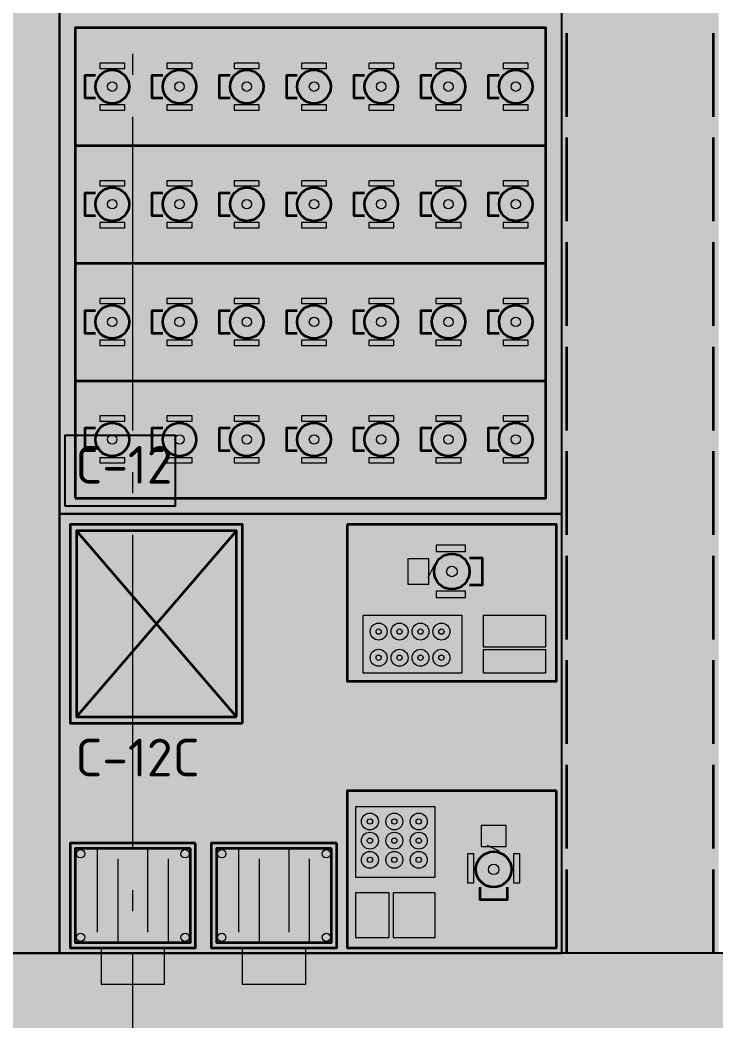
# Model space of a CAD drawing. Header units: millimetres. Extents: x 0 to 1189, y 0 to 841.
# Drawn here: x 432.61 to 465.88, y 481.25 to 529.12 of the extents above; entities that cross this region are included whole.
import ezdxf
from ezdxf.enums import TextEntityAlignment as Align

# ---------------------------------------------------------------- set-up
doc = ezdxf.new("R2010")
doc.units = ezdxf.units.MM
doc.linetypes.add('IRAM-E-TRAZOS', pattern=[5, 4, -1])
doc.linetypes.add('IRAM-F-TRAZO-PUNTO', pattern=[20, 15, -2, 1, -2])
for name, color, linetype, lineweight, true_color in [('A-DEM-AM', 2, 'CONTINUOUS', 35, 0xd7a500), ('A-DEM-RO', 1, 'CONTINUOUS', 35, 0xd21e1e), ('A-EQUIPO', 30, 'CONTINUOUS', 35, 0xe67800), ('A-PASILLO', 2, 'IRAM-E-TRAZOS', 35, 0xd7a500), ('A-SENDA', 2, 'CONTINUOUS', 25, 0xd7a500)]:
    doc.layers.add(name, color=color, linetype=linetype, lineweight=lineweight, true_color=true_color)
for name, color, linetype, lineweight in [('A-EJE', 1, 'IRAM-F-TRAZO-PUNTO', 18), ('A-EQUIPO-FINO', 8, 'CONTINUOUS', 13), ('A-EQUIPO-OCULTO', 8, 'IRAM-E-TRAZOS', 13), ('A-EQUIPO-RELLENO', 9, 'CONTINUOUS', 13), ('A-RELLENO', 9, 'CONTINUOUS', 13), ('A-SECTOR', 1, 'CONTINUOUS', 25), ('A-SECTOR-TXT', 1, 'CONTINUOUS', 25)]:
    doc.layers.add(name, color=color, linetype=linetype, lineweight=lineweight)
doc.styles.add('ISO3098', font='isocpeur.ttf')

msp = doc.modelspace()

# ---------------------------------------------------------------- hatches: boundary and pattern name
at = {"layer": 'A-EQUIPO-RELLENO', "true_color": 0xf0786e}
h = msp.add_hatch(color=7, dxfattribs=at)
h.dxf.hatch_style = 1
h.paths.add_polyline_path([(437.818, 525.938), (437.791, 526.145), (437.711, 526.337), (437.584, 526.503), (437.418, 526.63), (437.225, 526.71), (437.018, 526.737), (436.811, 526.71), (436.618, 526.63), (436.452, 526.503), (436.325, 526.337), (436.245, 526.145), (436.218, 525.938), (436.245, 525.73), (436.325, 525.538), (436.452, 525.372), (436.618, 525.245), (436.811, 525.165), (437.018, 525.138), (437.225, 525.165), (437.418, 525.245), (437.584, 525.372), (437.711, 525.538), (437.791, 525.73)])
at = {"layer": 'A-EQUIPO-RELLENO', "true_color": 0x969ba0}
h = msp.add_hatch(color=7, dxfattribs=at)
h.dxf.hatch_style = 1
h.paths.add_polyline_path([(436.418, 526.812), (437.618, 526.812), (437.618, 527.062), (436.418, 527.062)])
at = {"layer": 'A-EQUIPO-RELLENO', "true_color": 0xf0786e}
h = msp.add_hatch(color=7, dxfattribs=at)
h.dxf.hatch_style = 1
h.paths.add_polyline_path([(441.032, 525.938), (441.005, 526.145), (440.925, 526.337), (440.798, 526.503), (440.632, 526.63), (440.439, 526.71), (440.232, 526.737), (440.025, 526.71), (439.832, 526.63), (439.666, 526.503), (439.539, 526.337), (439.459, 526.145), (439.432, 525.938), (439.459, 525.73), (439.539, 525.538), (439.666, 525.372), (439.832, 525.245), (440.025, 525.165), (440.232, 525.138), (440.439, 525.165), (440.632, 525.245), (440.798, 525.372), (440.925, 525.538), (441.005, 525.73)])
at = {"layer": 'A-EQUIPO-RELLENO', "true_color": 0x969ba0}
h = msp.add_hatch(color=7, dxfattribs=at)
h.dxf.hatch_style = 1
h.paths.add_polyline_path([(439.632, 526.812), (440.832, 526.812), (440.832, 527.062), (439.632, 527.062)])
at = {"layer": 'A-EQUIPO-RELLENO', "true_color": 0xf0786e}
h = msp.add_hatch(color=7, dxfattribs=at)
h.dxf.hatch_style = 1
h.paths.add_polyline_path([(444.246, 525.938), (444.219, 526.145), (444.139, 526.337), (444.012, 526.503), (443.846, 526.63), (443.653, 526.71), (443.446, 526.737), (443.239, 526.71), (443.046, 526.63), (442.881, 526.503), (442.754, 526.337), (442.674, 526.145), (442.646, 525.938), (442.674, 525.73), (442.754, 525.538), (442.881, 525.372), (443.046, 525.245), (443.239, 525.165), (443.446, 525.138), (443.653, 525.165), (443.846, 525.245), (444.012, 525.372), (444.139, 525.538), (444.219, 525.73)])
at = {"layer": 'A-EQUIPO-RELLENO', "true_color": 0x969ba0}
h = msp.add_hatch(color=7, dxfattribs=at)
h.dxf.hatch_style = 1
h.paths.add_polyline_path([(442.846, 526.812), (444.046, 526.812), (444.046, 527.062), (442.846, 527.062)])
at = {"layer": 'A-EQUIPO-RELLENO', "true_color": 0xf0786e}
h = msp.add_hatch(color=7, dxfattribs=at)
h.dxf.hatch_style = 1
h.paths.add_polyline_path([(447.461, 525.938), (447.433, 526.145), (447.354, 526.337), (447.226, 526.503), (447.061, 526.63), (446.868, 526.71), (446.661, 526.737), (446.454, 526.71), (446.261, 526.63), (446.095, 526.503), (445.968, 526.337), (445.888, 526.145), (445.861, 525.938), (445.888, 525.73), (445.968, 525.538), (446.095, 525.372), (446.261, 525.245), (446.454, 525.165), (446.661, 525.138), (446.868, 525.165), (447.061, 525.245), (447.226, 525.372), (447.354, 525.538), (447.433, 525.73)])
at = {"layer": 'A-EQUIPO-RELLENO', "true_color": 0x969ba0}
h = msp.add_hatch(color=7, dxfattribs=at)
h.dxf.hatch_style = 1
h.paths.add_polyline_path([(446.061, 526.812), (447.261, 526.812), (447.261, 527.062), (446.061, 527.062)])
at = {"layer": 'A-EQUIPO-RELLENO', "true_color": 0xf0786e}
h = msp.add_hatch(color=7, dxfattribs=at)
h.dxf.hatch_style = 1
h.paths.add_polyline_path([(450.675, 525.938), (450.648, 526.145), (450.568, 526.337), (450.441, 526.503), (450.275, 526.63), (450.082, 526.71), (449.875, 526.737), (449.668, 526.71), (449.475, 526.63), (449.309, 526.503), (449.182, 526.337), (449.102, 526.145), (449.075, 525.938), (449.102, 525.73), (449.182, 525.538), (449.309, 525.372), (449.475, 525.245), (449.668, 525.165), (449.875, 525.138), (450.082, 525.165), (450.275, 525.245), (450.441, 525.372), (450.568, 525.538), (450.648, 525.73)])
at = {"layer": 'A-EQUIPO-RELLENO', "true_color": 0x969ba0}
h = msp.add_hatch(color=7, dxfattribs=at)
h.dxf.hatch_style = 1
h.paths.add_polyline_path([(449.275, 526.812), (450.475, 526.812), (450.475, 527.062), (449.275, 527.062)])
at = {"layer": 'A-EQUIPO-RELLENO', "true_color": 0xf0786e}
h = msp.add_hatch(color=7, dxfattribs=at)
h.dxf.hatch_style = 1
h.paths.add_polyline_path([(453.889, 525.938), (453.862, 526.145), (453.782, 526.337), (453.655, 526.503), (453.489, 526.63), (453.296, 526.71), (453.089, 526.737), (452.882, 526.71), (452.689, 526.63), (452.524, 526.503), (452.396, 526.337), (452.317, 526.145), (452.289, 525.938), (452.317, 525.73), (452.396, 525.538), (452.524, 525.372), (452.689, 525.245), (452.882, 525.165), (453.089, 525.138), (453.296, 525.165), (453.489, 525.245), (453.655, 525.372), (453.782, 525.538), (453.862, 525.73)])
at = {"layer": 'A-EQUIPO-RELLENO', "true_color": 0x969ba0}
h = msp.add_hatch(color=7, dxfattribs=at)
h.dxf.hatch_style = 1
h.paths.add_polyline_path([(452.489, 526.812), (453.689, 526.812), (453.689, 527.062), (452.489, 527.062)])
at = {"layer": 'A-EQUIPO-RELLENO', "true_color": 0xf0786e}
h = msp.add_hatch(color=7, dxfattribs=at)
h.dxf.hatch_style = 1
h.paths.add_polyline_path([(457.104, 525.938), (457.076, 526.145), (456.996, 526.337), (456.869, 526.503), (456.704, 526.63), (456.511, 526.71), (456.304, 526.737), (456.097, 526.71), (455.904, 526.63), (455.738, 526.503), (455.611, 526.337), (455.531, 526.145), (455.504, 525.938), (455.531, 525.73), (455.611, 525.538), (455.738, 525.372), (455.904, 525.245), (456.097, 525.165), (456.304, 525.138), (456.511, 525.165), (456.704, 525.245), (456.869, 525.372), (456.996, 525.538), (457.076, 525.73)])
at = {"layer": 'A-EQUIPO-RELLENO', "true_color": 0x969ba0}
h = msp.add_hatch(color=7, dxfattribs=at)
h.dxf.hatch_style = 1
h.paths.add_polyline_path([(455.704, 526.812), (456.904, 526.812), (456.904, 527.062), (455.704, 527.062)])
h = msp.add_hatch(color=7, dxfattribs=at)
h.dxf.hatch_style = 1
h.paths.add_polyline_path([(436.418, 524.812), (437.618, 524.812), (437.618, 525.062), (436.418, 525.062)])
h = msp.add_hatch(color=7, dxfattribs=at)
h.dxf.hatch_style = 1
h.paths.add_polyline_path([(439.632, 524.812), (440.832, 524.812), (440.832, 525.062), (439.632, 525.062)])
h = msp.add_hatch(color=7, dxfattribs=at)
h.dxf.hatch_style = 1
h.paths.add_polyline_path([(442.846, 524.812), (444.046, 524.812), (444.046, 525.062), (442.846, 525.062)])
h = msp.add_hatch(color=7, dxfattribs=at)
h.dxf.hatch_style = 1
h.paths.add_polyline_path([(446.061, 524.812), (447.261, 524.812), (447.261, 525.062), (446.061, 525.062)])
h = msp.add_hatch(color=7, dxfattribs=at)
h.dxf.hatch_style = 1
h.paths.add_polyline_path([(449.275, 524.812), (450.475, 524.812), (450.475, 525.062), (449.275, 525.062)])
h = msp.add_hatch(color=7, dxfattribs=at)
h.dxf.hatch_style = 1
h.paths.add_polyline_path([(452.489, 524.812), (453.689, 524.812), (453.689, 525.062), (452.489, 525.062)])
h = msp.add_hatch(color=7, dxfattribs=at)
h.dxf.hatch_style = 1
h.paths.add_polyline_path([(455.704, 524.812), (456.904, 524.812), (456.904, 525.062), (455.704, 525.062)])
h = msp.add_hatch(color=7, dxfattribs=at)
h.dxf.hatch_style = 1
h.paths.add_polyline_path([(436.418, 521.188), (437.618, 521.188), (437.618, 521.438), (436.418, 521.438)])
h = msp.add_hatch(color=7, dxfattribs=at)
h.dxf.hatch_style = 1
h.paths.add_polyline_path([(439.632, 521.188), (440.832, 521.188), (440.832, 521.438), (439.632, 521.438)])
h = msp.add_hatch(color=7, dxfattribs=at)
h.dxf.hatch_style = 1
h.paths.add_polyline_path([(442.846, 521.188), (444.046, 521.188), (444.046, 521.438), (442.846, 521.438)])
h = msp.add_hatch(color=7, dxfattribs=at)
h.dxf.hatch_style = 1
h.paths.add_polyline_path([(446.061, 521.188), (447.261, 521.188), (447.261, 521.438), (446.061, 521.438)])
h = msp.add_hatch(color=7, dxfattribs=at)
h.dxf.hatch_style = 1
h.paths.add_polyline_path([(449.275, 521.188), (450.475, 521.188), (450.475, 521.438), (449.275, 521.438)])
h = msp.add_hatch(color=7, dxfattribs=at)
h.dxf.hatch_style = 1
h.paths.add_polyline_path([(452.489, 521.188), (453.689, 521.188), (453.689, 521.438), (452.489, 521.438)])
h = msp.add_hatch(color=7, dxfattribs=at)
h.dxf.hatch_style = 1
h.paths.add_polyline_path([(455.704, 521.188), (456.904, 521.188), (456.904, 521.438), (455.704, 521.438)])
at = {"layer": 'A-EQUIPO-RELLENO', "true_color": 0xf0786e}
h = msp.add_hatch(color=7, dxfattribs=at)
h.dxf.hatch_style = 1
h.paths.add_polyline_path([(437.818, 520.312), (437.791, 520.52), (437.711, 520.712), (437.584, 520.878), (437.418, 521.005), (437.225, 521.085), (437.018, 521.112), (436.811, 521.085), (436.618, 521.005), (436.452, 520.878), (436.325, 520.712), (436.245, 520.52), (436.218, 520.312), (436.245, 520.105), (436.325, 519.913), (436.452, 519.747), (436.618, 519.62), (436.811, 519.54), (437.018, 519.513), (437.225, 519.54), (437.418, 519.62), (437.584, 519.747), (437.711, 519.913), (437.791, 520.105)])
h = msp.add_hatch(color=7, dxfattribs=at)
h.dxf.hatch_style = 1
h.paths.add_polyline_path([(441.032, 520.312), (441.005, 520.52), (440.925, 520.712), (440.798, 520.878), (440.632, 521.005), (440.439, 521.085), (440.232, 521.112), (440.025, 521.085), (439.832, 521.005), (439.666, 520.878), (439.539, 520.712), (439.459, 520.52), (439.432, 520.312), (439.459, 520.105), (439.539, 519.913), (439.666, 519.747), (439.832, 519.62), (440.025, 519.54), (440.232, 519.513), (440.439, 519.54), (440.632, 519.62), (440.798, 519.747), (440.925, 519.913), (441.005, 520.105)])
h = msp.add_hatch(color=7, dxfattribs=at)
h.dxf.hatch_style = 1
h.paths.add_polyline_path([(444.246, 520.312), (444.219, 520.52), (444.139, 520.712), (444.012, 520.878), (443.846, 521.005), (443.653, 521.085), (443.446, 521.112), (443.239, 521.085), (443.046, 521.005), (442.881, 520.878), (442.754, 520.712), (442.674, 520.52), (442.646, 520.312), (442.674, 520.105), (442.754, 519.913), (442.881, 519.747), (443.046, 519.62), (443.239, 519.54), (443.446, 519.513), (443.653, 519.54), (443.846, 519.62), (444.012, 519.747), (444.139, 519.913), (444.219, 520.105)])
h = msp.add_hatch(color=7, dxfattribs=at)
h.dxf.hatch_style = 1
h.paths.add_polyline_path([(447.461, 520.312), (447.433, 520.52), (447.354, 520.712), (447.226, 520.878), (447.061, 521.005), (446.868, 521.085), (446.661, 521.112), (446.454, 521.085), (446.261, 521.005), (446.095, 520.878), (445.968, 520.712), (445.888, 520.52), (445.861, 520.312), (445.888, 520.105), (445.968, 519.913), (446.095, 519.747), (446.261, 519.62), (446.454, 519.54), (446.661, 519.513), (446.868, 519.54), (447.061, 519.62), (447.226, 519.747), (447.354, 519.913), (447.433, 520.105)])
h = msp.add_hatch(color=7, dxfattribs=at)
h.dxf.hatch_style = 1
h.paths.add_polyline_path([(450.675, 520.312), (450.648, 520.52), (450.568, 520.712), (450.441, 520.878), (450.275, 521.005), (450.082, 521.085), (449.875, 521.112), (449.668, 521.085), (449.475, 521.005), (449.309, 520.878), (449.182, 520.712), (449.102, 520.52), (449.075, 520.312), (449.102, 520.105), (449.182, 519.913), (449.309, 519.747), (449.475, 519.62), (449.668, 519.54), (449.875, 519.513), (450.082, 519.54), (450.275, 519.62), (450.441, 519.747), (450.568, 519.913), (450.648, 520.105)])
h = msp.add_hatch(color=7, dxfattribs=at)
h.dxf.hatch_style = 1
h.paths.add_polyline_path([(453.889, 520.312), (453.862, 520.52), (453.782, 520.712), (453.655, 520.878), (453.489, 521.005), (453.296, 521.085), (453.089, 521.112), (452.882, 521.085), (452.689, 521.005), (452.524, 520.878), (452.396, 520.712), (452.317, 520.52), (452.289, 520.312), (452.317, 520.105), (452.396, 519.913), (452.524, 519.747), (452.689, 519.62), (452.882, 519.54), (453.089, 519.513), (453.296, 519.54), (453.489, 519.62), (453.655, 519.747), (453.782, 519.913), (453.862, 520.105)])
h = msp.add_hatch(color=7, dxfattribs=at)
h.dxf.hatch_style = 1
h.paths.add_polyline_path([(457.104, 520.312), (457.076, 520.52), (456.996, 520.712), (456.869, 520.878), (456.704, 521.005), (456.511, 521.085), (456.304, 521.112), (456.097, 521.085), (455.904, 521.005), (455.738, 520.878), (455.611, 520.712), (455.531, 520.52), (455.504, 520.312), (455.531, 520.105), (455.611, 519.913), (455.738, 519.747), (455.904, 519.62), (456.097, 519.54), (456.304, 519.513), (456.511, 519.54), (456.704, 519.62), (456.869, 519.747), (456.996, 519.913), (457.076, 520.105)])
at = {"layer": 'A-EQUIPO-RELLENO', "true_color": 0x969ba0}
h = msp.add_hatch(color=7, dxfattribs=at)
h.dxf.hatch_style = 1
h.paths.add_polyline_path([(436.418, 519.188), (437.618, 519.188), (437.618, 519.438), (436.418, 519.438)])
h = msp.add_hatch(color=7, dxfattribs=at)
h.dxf.hatch_style = 1
h.paths.add_polyline_path([(439.632, 519.188), (440.832, 519.188), (440.832, 519.438), (439.632, 519.438)])
h = msp.add_hatch(color=7, dxfattribs=at)
h.dxf.hatch_style = 1
h.paths.add_polyline_path([(442.846, 519.188), (444.046, 519.188), (444.046, 519.438), (442.846, 519.438)])
h = msp.add_hatch(color=7, dxfattribs=at)
h.dxf.hatch_style = 1
h.paths.add_polyline_path([(446.061, 519.188), (447.261, 519.188), (447.261, 519.438), (446.061, 519.438)])
h = msp.add_hatch(color=7, dxfattribs=at)
h.dxf.hatch_style = 1
h.paths.add_polyline_path([(449.275, 519.188), (450.475, 519.188), (450.475, 519.438), (449.275, 519.438)])
h = msp.add_hatch(color=7, dxfattribs=at)
h.dxf.hatch_style = 1
h.paths.add_polyline_path([(452.489, 519.188), (453.689, 519.188), (453.689, 519.438), (452.489, 519.438)])
h = msp.add_hatch(color=7, dxfattribs=at)
h.dxf.hatch_style = 1
h.paths.add_polyline_path([(455.704, 519.188), (456.904, 519.188), (456.904, 519.438), (455.704, 519.438)])
h = msp.add_hatch(color=7, dxfattribs=at)
h.dxf.hatch_style = 1
h.paths.add_polyline_path([(436.418, 515.562), (437.618, 515.562), (437.618, 515.812), (436.418, 515.812)])
h = msp.add_hatch(color=7, dxfattribs=at)
h.dxf.hatch_style = 1
h.paths.add_polyline_path([(439.632, 515.562), (440.832, 515.562), (440.832, 515.812), (439.632, 515.812)])
h = msp.add_hatch(color=7, dxfattribs=at)
h.dxf.hatch_style = 1
h.paths.add_polyline_path([(442.846, 515.562), (444.046, 515.562), (444.046, 515.812), (442.846, 515.812)])
h = msp.add_hatch(color=7, dxfattribs=at)
h.dxf.hatch_style = 1
h.paths.add_polyline_path([(446.061, 515.562), (447.261, 515.562), (447.261, 515.812), (446.061, 515.812)])
h = msp.add_hatch(color=7, dxfattribs=at)
h.dxf.hatch_style = 1
h.paths.add_polyline_path([(449.275, 515.562), (450.475, 515.562), (450.475, 515.812), (449.275, 515.812)])
h = msp.add_hatch(color=7, dxfattribs=at)
h.dxf.hatch_style = 1
h.paths.add_polyline_path([(452.489, 515.562), (453.689, 515.562), (453.689, 515.812), (452.489, 515.812)])
h = msp.add_hatch(color=7, dxfattribs=at)
h.dxf.hatch_style = 1
h.paths.add_polyline_path([(455.704, 515.562), (456.904, 515.562), (456.904, 515.812), (455.704, 515.812)])
at = {"layer": 'A-EQUIPO-RELLENO', "true_color": 0xf0786e}
h = msp.add_hatch(color=7, dxfattribs=at)
h.dxf.hatch_style = 1
h.paths.add_polyline_path([(437.818, 514.688), (437.791, 514.895), (437.711, 515.087), (437.584, 515.253), (437.418, 515.38), (437.225, 515.46), (437.018, 515.487), (436.811, 515.46), (436.618, 515.38), (436.452, 515.253), (436.325, 515.087), (436.245, 514.895), (436.218, 514.688), (436.245, 514.48), (436.325, 514.288), (436.452, 514.122), (436.618, 513.995), (436.811, 513.915), (437.018, 513.888), (437.225, 513.915), (437.418, 513.995), (437.584, 514.122), (437.711, 514.288), (437.791, 514.48)])
h = msp.add_hatch(color=7, dxfattribs=at)
h.dxf.hatch_style = 1
h.paths.add_polyline_path([(441.032, 514.688), (441.005, 514.895), (440.925, 515.087), (440.798, 515.253), (440.632, 515.38), (440.439, 515.46), (440.232, 515.487), (440.025, 515.46), (439.832, 515.38), (439.666, 515.253), (439.539, 515.087), (439.459, 514.895), (439.432, 514.688), (439.459, 514.48), (439.539, 514.288), (439.666, 514.122), (439.832, 513.995), (440.025, 513.915), (440.232, 513.888), (440.439, 513.915), (440.632, 513.995), (440.798, 514.122), (440.925, 514.288), (441.005, 514.48)])
h = msp.add_hatch(color=7, dxfattribs=at)
h.dxf.hatch_style = 1
h.paths.add_polyline_path([(444.246, 514.688), (444.219, 514.895), (444.139, 515.087), (444.012, 515.253), (443.846, 515.38), (443.653, 515.46), (443.446, 515.487), (443.239, 515.46), (443.046, 515.38), (442.881, 515.253), (442.754, 515.087), (442.674, 514.895), (442.646, 514.688), (442.674, 514.48), (442.754, 514.288), (442.881, 514.122), (443.046, 513.995), (443.239, 513.915), (443.446, 513.888), (443.653, 513.915), (443.846, 513.995), (444.012, 514.122), (444.139, 514.288), (444.219, 514.48)])
h = msp.add_hatch(color=7, dxfattribs=at)
h.dxf.hatch_style = 1
h.paths.add_polyline_path([(447.461, 514.688), (447.433, 514.895), (447.354, 515.087), (447.226, 515.253), (447.061, 515.38), (446.868, 515.46), (446.661, 515.487), (446.454, 515.46), (446.261, 515.38), (446.095, 515.253), (445.968, 515.087), (445.888, 514.895), (445.861, 514.688), (445.888, 514.48), (445.968, 514.288), (446.095, 514.122), (446.261, 513.995), (446.454, 513.915), (446.661, 513.888), (446.868, 513.915), (447.061, 513.995), (447.226, 514.122), (447.354, 514.288), (447.433, 514.48)])
h = msp.add_hatch(color=7, dxfattribs=at)
h.dxf.hatch_style = 1
h.paths.add_polyline_path([(450.675, 514.688), (450.648, 514.895), (450.568, 515.087), (450.441, 515.253), (450.275, 515.38), (450.082, 515.46), (449.875, 515.487), (449.668, 515.46), (449.475, 515.38), (449.309, 515.253), (449.182, 515.087), (449.102, 514.895), (449.075, 514.688), (449.102, 514.48), (449.182, 514.288), (449.309, 514.122), (449.475, 513.995), (449.668, 513.915), (449.875, 513.888), (450.082, 513.915), (450.275, 513.995), (450.441, 514.122), (450.568, 514.288), (450.648, 514.48)])
h = msp.add_hatch(color=7, dxfattribs=at)
h.dxf.hatch_style = 1
h.paths.add_polyline_path([(453.889, 514.688), (453.862, 514.895), (453.782, 515.087), (453.655, 515.253), (453.489, 515.38), (453.296, 515.46), (453.089, 515.487), (452.882, 515.46), (452.689, 515.38), (452.524, 515.253), (452.396, 515.087), (452.317, 514.895), (452.289, 514.688), (452.317, 514.48), (452.396, 514.288), (452.524, 514.122), (452.689, 513.995), (452.882, 513.915), (453.089, 513.888), (453.296, 513.915), (453.489, 513.995), (453.655, 514.122), (453.782, 514.288), (453.862, 514.48)])
h = msp.add_hatch(color=7, dxfattribs=at)
h.dxf.hatch_style = 1
h.paths.add_polyline_path([(457.104, 514.688), (457.076, 514.895), (456.996, 515.087), (456.869, 515.253), (456.704, 515.38), (456.511, 515.46), (456.304, 515.487), (456.097, 515.46), (455.904, 515.38), (455.738, 515.253), (455.611, 515.087), (455.531, 514.895), (455.504, 514.688), (455.531, 514.48), (455.611, 514.288), (455.738, 514.122), (455.904, 513.995), (456.097, 513.915), (456.304, 513.888), (456.511, 513.915), (456.704, 513.995), (456.869, 514.122), (456.996, 514.288), (457.076, 514.48)])
at = {"layer": 'A-EQUIPO-RELLENO', "true_color": 0x969ba0}
h = msp.add_hatch(color=7, dxfattribs=at)
h.dxf.hatch_style = 1
h.paths.add_polyline_path([(436.418, 513.562), (437.618, 513.562), (437.618, 513.812), (436.418, 513.812)])
h = msp.add_hatch(color=7, dxfattribs=at)
h.dxf.hatch_style = 1
h.paths.add_polyline_path([(439.632, 513.562), (440.832, 513.562), (440.832, 513.812), (439.632, 513.812)])
h = msp.add_hatch(color=7, dxfattribs=at)
h.dxf.hatch_style = 1
h.paths.add_polyline_path([(442.846, 513.562), (444.046, 513.562), (444.046, 513.812), (442.846, 513.812)])
h = msp.add_hatch(color=7, dxfattribs=at)
h.dxf.hatch_style = 1
h.paths.add_polyline_path([(446.061, 513.562), (447.261, 513.562), (447.261, 513.812), (446.061, 513.812)])
h = msp.add_hatch(color=7, dxfattribs=at)
h.dxf.hatch_style = 1
h.paths.add_polyline_path([(449.275, 513.562), (450.475, 513.562), (450.475, 513.812), (449.275, 513.812)])
h = msp.add_hatch(color=7, dxfattribs=at)
h.dxf.hatch_style = 1
h.paths.add_polyline_path([(452.489, 513.562), (453.689, 513.562), (453.689, 513.812), (452.489, 513.812)])
h = msp.add_hatch(color=7, dxfattribs=at)
h.dxf.hatch_style = 1
h.paths.add_polyline_path([(455.704, 513.562), (456.904, 513.562), (456.904, 513.812), (455.704, 513.812)])
h = msp.add_hatch(color=7, dxfattribs=at)
h.dxf.hatch_style = 1
h.paths.add_polyline_path([(436.418, 509.938), (437.618, 509.938), (437.618, 510.188), (436.418, 510.188)])
h = msp.add_hatch(color=7, dxfattribs=at)
h.dxf.hatch_style = 1
h.paths.add_polyline_path([(439.632, 509.938), (440.832, 509.938), (440.832, 510.188), (439.632, 510.188)])
h = msp.add_hatch(color=7, dxfattribs=at)
h.dxf.hatch_style = 1
h.paths.add_polyline_path([(442.846, 509.938), (444.046, 509.938), (444.046, 510.188), (442.846, 510.188)])
h = msp.add_hatch(color=7, dxfattribs=at)
h.dxf.hatch_style = 1
h.paths.add_polyline_path([(446.061, 509.938), (447.261, 509.938), (447.261, 510.188), (446.061, 510.188)])
h = msp.add_hatch(color=7, dxfattribs=at)
h.dxf.hatch_style = 1
h.paths.add_polyline_path([(449.275, 509.938), (450.475, 509.938), (450.475, 510.188), (449.275, 510.188)])
h = msp.add_hatch(color=7, dxfattribs=at)
h.dxf.hatch_style = 1
h.paths.add_polyline_path([(452.489, 509.938), (453.689, 509.938), (453.689, 510.188), (452.489, 510.188)])
h = msp.add_hatch(color=7, dxfattribs=at)
h.dxf.hatch_style = 1
h.paths.add_polyline_path([(455.704, 509.938), (456.904, 509.938), (456.904, 510.188), (455.704, 510.188)])
at = {"layer": 'A-EQUIPO-RELLENO', "true_color": 0xf0786e}
h = msp.add_hatch(color=7, dxfattribs=at)
h.dxf.hatch_style = 1
h.paths.add_polyline_path([(437.818, 509.062), (437.791, 509.27), (437.711, 509.462), (437.584, 509.628), (437.418, 509.755), (437.225, 509.835), (437.018, 509.863), (436.811, 509.835), (436.618, 509.755), (436.452, 509.628), (436.325, 509.462), (436.245, 509.27), (436.218, 509.062), (436.245, 508.855), (436.325, 508.663), (436.452, 508.497), (436.618, 508.37), (436.811, 508.29), (437.018, 508.262), (437.225, 508.29), (437.418, 508.37), (437.584, 508.497), (437.711, 508.663), (437.791, 508.855)])
h = msp.add_hatch(color=7, dxfattribs=at)
h.dxf.hatch_style = 1
h.paths.add_polyline_path([(441.032, 509.062), (441.005, 509.27), (440.925, 509.462), (440.798, 509.628), (440.632, 509.755), (440.439, 509.835), (440.232, 509.863), (440.025, 509.835), (439.832, 509.755), (439.666, 509.628), (439.539, 509.462), (439.459, 509.27), (439.432, 509.062), (439.459, 508.855), (439.539, 508.663), (439.666, 508.497), (439.832, 508.37), (440.025, 508.29), (440.232, 508.262), (440.439, 508.29), (440.632, 508.37), (440.798, 508.497), (440.925, 508.663), (441.005, 508.855)])
h = msp.add_hatch(color=7, dxfattribs=at)
h.dxf.hatch_style = 1
h.paths.add_polyline_path([(444.246, 509.062), (444.219, 509.27), (444.139, 509.462), (444.012, 509.628), (443.846, 509.755), (443.653, 509.835), (443.446, 509.863), (443.239, 509.835), (443.046, 509.755), (442.881, 509.628), (442.754, 509.462), (442.674, 509.27), (442.646, 509.062), (442.674, 508.855), (442.754, 508.663), (442.881, 508.497), (443.046, 508.37), (443.239, 508.29), (443.446, 508.262), (443.653, 508.29), (443.846, 508.37), (444.012, 508.497), (444.139, 508.663), (444.219, 508.855)])
h = msp.add_hatch(color=7, dxfattribs=at)
h.dxf.hatch_style = 1
h.paths.add_polyline_path([(447.461, 509.062), (447.433, 509.27), (447.354, 509.462), (447.226, 509.628), (447.061, 509.755), (446.868, 509.835), (446.661, 509.863), (446.454, 509.835), (446.261, 509.755), (446.095, 509.628), (445.968, 509.462), (445.888, 509.27), (445.861, 509.062), (445.888, 508.855), (445.968, 508.663), (446.095, 508.497), (446.261, 508.37), (446.454, 508.29), (446.661, 508.262), (446.868, 508.29), (447.061, 508.37), (447.226, 508.497), (447.354, 508.663), (447.433, 508.855)])
h = msp.add_hatch(color=7, dxfattribs=at)
h.dxf.hatch_style = 1
h.paths.add_polyline_path([(450.675, 509.062), (450.648, 509.27), (450.568, 509.462), (450.441, 509.628), (450.275, 509.755), (450.082, 509.835), (449.875, 509.863), (449.668, 509.835), (449.475, 509.755), (449.309, 509.628), (449.182, 509.462), (449.102, 509.27), (449.075, 509.062), (449.102, 508.855), (449.182, 508.663), (449.309, 508.497), (449.475, 508.37), (449.668, 508.29), (449.875, 508.262), (450.082, 508.29), (450.275, 508.37), (450.441, 508.497), (450.568, 508.663), (450.648, 508.855)])
h = msp.add_hatch(color=7, dxfattribs=at)
h.dxf.hatch_style = 1
h.paths.add_polyline_path([(453.889, 509.062), (453.862, 509.27), (453.782, 509.462), (453.655, 509.628), (453.489, 509.755), (453.296, 509.835), (453.089, 509.863), (452.882, 509.835), (452.689, 509.755), (452.524, 509.628), (452.396, 509.462), (452.317, 509.27), (452.289, 509.062), (452.317, 508.855), (452.396, 508.663), (452.524, 508.497), (452.689, 508.37), (452.882, 508.29), (453.089, 508.262), (453.296, 508.29), (453.489, 508.37), (453.655, 508.497), (453.782, 508.663), (453.862, 508.855)])
h = msp.add_hatch(color=7, dxfattribs=at)
h.dxf.hatch_style = 1
h.paths.add_polyline_path([(457.104, 509.062), (457.076, 509.27), (456.996, 509.462), (456.869, 509.628), (456.704, 509.755), (456.511, 509.835), (456.304, 509.863), (456.097, 509.835), (455.904, 509.755), (455.738, 509.628), (455.611, 509.462), (455.531, 509.27), (455.504, 509.062), (455.531, 508.855), (455.611, 508.663), (455.738, 508.497), (455.904, 508.37), (456.097, 508.29), (456.304, 508.262), (456.511, 508.29), (456.704, 508.37), (456.869, 508.497), (456.996, 508.663), (457.076, 508.855)])
at = {"layer": 'A-EQUIPO-RELLENO', "true_color": 0x969ba0}
h = msp.add_hatch(color=7, dxfattribs=at)
h.dxf.hatch_style = 1
h.paths.add_polyline_path([(436.418, 507.938), (437.618, 507.938), (437.618, 508.188), (436.418, 508.188)])
h = msp.add_hatch(color=7, dxfattribs=at)
h.dxf.hatch_style = 1
h.paths.add_polyline_path([(439.632, 507.938), (440.832, 507.938), (440.832, 508.188), (439.632, 508.188)])
h = msp.add_hatch(color=7, dxfattribs=at)
h.dxf.hatch_style = 1
h.paths.add_polyline_path([(442.846, 507.938), (444.046, 507.938), (444.046, 508.188), (442.846, 508.188)])
h = msp.add_hatch(color=7, dxfattribs=at)
h.dxf.hatch_style = 1
h.paths.add_polyline_path([(446.061, 507.938), (447.261, 507.938), (447.261, 508.188), (446.061, 508.188)])
h = msp.add_hatch(color=7, dxfattribs=at)
h.dxf.hatch_style = 1
h.paths.add_polyline_path([(449.275, 507.938), (450.475, 507.938), (450.475, 508.188), (449.275, 508.188)])
h = msp.add_hatch(color=7, dxfattribs=at)
h.dxf.hatch_style = 1
h.paths.add_polyline_path([(452.489, 507.938), (453.689, 507.938), (453.689, 508.188), (452.489, 508.188)])
h = msp.add_hatch(color=7, dxfattribs=at)
h.dxf.hatch_style = 1
h.paths.add_polyline_path([(455.704, 507.938), (456.904, 507.938), (456.904, 508.188), (455.704, 508.188)])
h = msp.add_hatch(color=7, dxfattribs=at)
h.dxf.hatch_style = 1
h.paths.add_polyline_path([(452.5, 504), (452.5, 503.7), (453.9, 503.7), (453.9, 504)])
at = {"layer": 'A-EQUIPO-RELLENO', "true_color": 0xdc3c3c}
h = msp.add_hatch(color=7, dxfattribs=at)
h.dxf.hatch_style = 1
h.paths.add_polyline_path([(451.15, 503.35), (451.15, 502.15), (452.15, 502.15), (452.15, 503.35)])
at = {"layer": 'A-EQUIPO-RELLENO', "true_color": 0xf0786e}
h = msp.add_hatch(color=7, dxfattribs=at)
h.dxf.hatch_style = 1
h.paths.add_polyline_path([(453.25, 501.9), (453.47, 501.929), (453.675, 502.014), (453.851, 502.149), (453.986, 502.325), (454.071, 502.53), (454.1, 502.75), (454.071, 502.97), (453.986, 503.175), (453.851, 503.351), (453.675, 503.486), (453.47, 503.571), (453.25, 503.6), (453.03, 503.571), (452.825, 503.486), (452.649, 503.351), (452.514, 503.175), (452.429, 502.97), (452.4, 502.75), (452.429, 502.53), (452.514, 502.325), (452.649, 502.149), (452.825, 502.014), (453.03, 501.929)])
at = {"layer": 'A-EQUIPO-RELLENO', "true_color": 0x969ba0}
h = msp.add_hatch(color=7, dxfattribs=at)
h.dxf.hatch_style = 1
h.paths.add_polyline_path([(452.5, 501.8), (452.5, 501.5), (453.9, 501.5), (453.9, 501.8)])
at = {"layer": 'A-EQUIPO-RELLENO', "true_color": 0xeeeeee}
h = msp.add_hatch(color=7, dxfattribs=at)
h.dxf.hatch_style = 1
h.paths.add_polyline_path([(449, 500.65), (449, 497.9), (453.75, 497.9), (453.75, 500.65)])
at = {"layer": 'A-EQUIPO-RELLENO', "true_color": 0xfaecc8}
h = msp.add_hatch(color=7, dxfattribs=at)
h.dxf.hatch_style = 1
h.paths.add_polyline_path([(454.75, 500.65), (454.75, 499.15), (457.75, 499.15), (457.75, 500.65)])
h = msp.add_hatch(color=7, dxfattribs=at)
h.dxf.hatch_style = 1
h.paths.add_polyline_path([(454.75, 499), (454.75, 497.9), (457.75, 497.9), (457.75, 499)])
at = {"layer": 'A-EQUIPO-RELLENO', "true_color": 0xeeeeee}
h = msp.add_hatch(color=7, dxfattribs=at)
h.dxf.hatch_style = 1
h.paths.add_polyline_path([(452.45, 491.5), (448.65, 491.5), (448.65, 488.125), (452.45, 488.125)])
at = {"layer": 'A-EQUIPO-RELLENO', "true_color": 0xdc3c3c}
h = msp.add_hatch(color=7, dxfattribs=at)
h.dxf.hatch_style = 1
h.paths.add_polyline_path([(455.85, 490.6), (454.65, 490.6), (454.65, 489.6), (455.85, 489.6)])
at = {"layer": 'A-EQUIPO-RELLENO', "true_color": 0xeeeeee}
h = msp.add_hatch(color=7, dxfattribs=at)
h.dxf.hatch_style = 1
h.paths.add_polyline_path([(441, 489.75), (435, 489.75), (435, 484.75), (441, 484.75)])
h = msp.add_hatch(color=7, dxfattribs=at)
h.dxf.hatch_style = 1
h.paths.add_polyline_path([(447.75, 489.75), (441.75, 489.75), (441.75, 484.75), (447.75, 484.75)])
at = {"layer": 'A-EQUIPO-RELLENO', "true_color": 0xf0786e}
h = msp.add_hatch(color=7, dxfattribs=at)
h.dxf.hatch_style = 1
h.paths.add_polyline_path([(454.4, 488.5), (454.429, 488.28), (454.514, 488.075), (454.649, 487.899), (454.825, 487.764), (455.03, 487.679), (455.25, 487.65), (455.47, 487.679), (455.675, 487.764), (455.851, 487.899), (455.986, 488.075), (456.071, 488.28), (456.1, 488.5), (456.071, 488.72), (455.986, 488.925), (455.851, 489.101), (455.675, 489.236), (455.47, 489.321), (455.25, 489.35), (455.03, 489.321), (454.825, 489.236), (454.649, 489.101), (454.514, 488.925), (454.429, 488.72)])
at = {"layer": 'A-EQUIPO-RELLENO', "true_color": 0x969ba0}
h = msp.add_hatch(color=7, dxfattribs=at)
h.dxf.hatch_style = 1
h.paths.add_polyline_path([(454.3, 489.25), (454, 489.25), (454, 487.85), (454.3, 487.85)])
h = msp.add_hatch(color=7, dxfattribs=at)
h.dxf.hatch_style = 1
h.paths.add_polyline_path([(456.5, 489.25), (456.2, 489.25), (456.2, 487.85), (456.5, 487.85)])
at = {"layer": 'A-EQUIPO-RELLENO', "true_color": 0xfaecc8}
h = msp.add_hatch(color=7, dxfattribs=at)
h.dxf.hatch_style = 1
h.paths.add_polyline_path([(450.25, 487.375), (448.65, 487.375), (448.65, 485.25), (450.25, 485.25)])
h = msp.add_hatch(color=7, dxfattribs=at)
h.dxf.hatch_style = 1
h.paths.add_polyline_path([(452.45, 487.375), (450.45, 487.375), (450.45, 485.25), (452.45, 485.25)])
at = {"layer": 'A-RELLENO', "true_color": 0xf6f6f6}
h = msp.add_hatch(color=7, dxfattribs=at)
h.dxf.hatch_style = 1
h.paths.add_polyline_path([(458.5, 484.5), (466, 484.5), (466, 609.5), (458.5, 609.5)])
at = {"layer": 'A-RELLENO', "true_color": 0xf8d9c0}
h = msp.add_hatch(color=7, dxfattribs=at)
h.dxf.hatch_style = 1
h.paths.add_polyline_path([(428.5, 484.5), (434.5, 484.5), (434.5, 574.5), (428.5, 574.5)])
h = msp.add_hatch(color=7, dxfattribs=at)
h.dxf.hatch_style = 1
h.paths.add_polyline_path([(434.5, 505.5), (458.5, 505.5), (458.5, 529.5), (434.5, 529.5)])
h = msp.add_hatch(color=7, dxfattribs=at)
h.dxf.hatch_style = 1
h.paths.add_polyline_path([(434.5, 484.5), (458.5, 484.5), (458.5, 505.5), (434.5, 505.5)])
at = {"layer": 'A-RELLENO', "true_color": 0xfff4b4}
h = msp.add_hatch(color=7, dxfattribs=at)
h.dxf.hatch_style = 1
h.paths.add_polyline_path([(172, 477), (552, 477), (552, 484.5), (172, 484.5)])
at = {"layer": 'A-SECTOR-TXT', "true_color": 0xffffff}
h = msp.add_hatch(color=7, dxfattribs=at)
h.dxf.hatch_style = 1
h.paths.add_polyline_path([(434.75, 505.89), (440.036, 505.89), (440.036, 509.25), (434.75, 509.25)])

# ---------------------------------------------------------------- linework, layer by layer
at = {"layer": 'A-DEM-AM'}
for p, q in [((435.25, 523.125), (457.75, 523.125)), ((435.25, 517.5), (457.75, 517.5)), ((435.25, 511.875), (457.75, 511.875))]:
    msp.add_line(p, q, dxfattribs=at)
for points in [[(435.25, 506.25), (457.75, 506.25), (457.75, 528.75), (435.25, 528.75)], [(448.25, 505), (448.25, 497.5), (458.25, 497.5), (458.25, 505)], [(458.25, 492.25), (448.25, 492.25), (448.25, 484.75), (458.25, 484.75)]]:
    msp.add_lwpolyline(points, close=True, dxfattribs=at)
at = {"layer": 'A-DEM-RO'}
for p, q in [((442.95, 495.8), (435.3, 504.7)), ((435.3, 495.8), (442.95, 504.7))]:
    msp.add_line(p, q, dxfattribs=at)
for points in [[(443.25, 495.5), (443.25, 505), (435, 505), (435, 495.5)], [(442.95, 495.8), (442.95, 504.7), (435.3, 504.7), (435.3, 495.8)]]:
    msp.add_lwpolyline(points, close=True, dxfattribs=at)
at = {"layer": 'A-EJE'}
msp.add_line((438, 369.5), (438, 622.5), dxfattribs=at)
at = {"layer": 'A-EQUIPO'}
for points in [[(436.218, 525.388), (435.718, 525.388), (435.718, 526.487), (436.218, 526.487)], [(439.432, 525.388), (438.932, 525.388), (438.932, 526.487), (439.432, 526.487)], [(442.646, 525.388), (442.146, 525.388), (442.146, 526.487), (442.646, 526.487)], [(445.861, 525.388), (445.361, 525.388), (445.361, 526.487), (445.861, 526.487)], [(449.075, 525.388), (448.575, 525.388), (448.575, 526.487), (449.075, 526.487)], [(452.289, 525.388), (451.789, 525.388), (451.789, 526.487), (452.289, 526.487)], [(455.504, 525.388), (455.004, 525.388), (455.004, 526.487), (455.504, 526.487)], [(436.218, 519.763), (435.718, 519.763), (435.718, 520.862), (436.218, 520.862)], [(439.432, 519.763), (438.932, 519.763), (438.932, 520.862), (439.432, 520.862)], [(442.646, 519.763), (442.146, 519.763), (442.146, 520.862), (442.646, 520.862)], [(445.861, 519.763), (445.361, 519.763), (445.361, 520.862), (445.861, 520.862)], [(449.075, 519.763), (448.575, 519.763), (448.575, 520.862), (449.075, 520.862)], [(452.289, 519.763), (451.789, 519.763), (451.789, 520.862), (452.289, 520.862)], [(455.504, 519.763), (455.004, 519.763), (455.004, 520.862), (455.504, 520.862)], [(436.218, 514.138), (435.718, 514.138), (435.718, 515.237), (436.218, 515.237)], [(439.432, 514.138), (438.932, 514.138), (438.932, 515.237), (439.432, 515.237)], [(442.646, 514.138), (442.146, 514.138), (442.146, 515.237), (442.646, 515.237)], [(445.861, 514.138), (445.361, 514.138), (445.361, 515.237), (445.861, 515.237)], [(449.075, 514.138), (448.575, 514.138), (448.575, 515.237), (449.075, 515.237)], [(452.289, 514.138), (451.789, 514.138), (451.789, 515.237), (452.289, 515.237)], [(455.504, 514.138), (455.004, 514.138), (455.004, 515.237), (455.504, 515.237)], [(436.218, 508.513), (435.718, 508.513), (435.718, 509.613), (436.218, 509.613)], [(439.432, 508.513), (438.932, 508.513), (438.932, 509.613), (439.432, 509.613)], [(442.646, 508.513), (442.146, 508.513), (442.146, 509.613), (442.646, 509.613)], [(445.861, 508.513), (445.361, 508.513), (445.361, 509.613), (445.861, 509.613)], [(449.075, 508.513), (448.575, 508.513), (448.575, 509.613), (449.075, 509.613)], [(452.289, 508.513), (451.789, 508.513), (451.789, 509.613), (452.289, 509.613)], [(455.504, 508.513), (455.004, 508.513), (455.004, 509.613), (455.504, 509.613)], [(454.1, 503.4), (454.7, 503.4), (454.7, 502.1), (454.1, 502.1)], [(455.9, 487.65), (455.9, 487.05), (454.6, 487.05), (454.6, 487.65)]]:
    msp.add_lwpolyline(points, dxfattribs=at)
for points in [[(441, 489.75), (435, 489.75), (435, 484.75), (441, 484.75)], [(440.75, 489.5), (435.25, 489.5), (435.25, 485), (440.75, 485)], [(447.75, 489.75), (441.75, 489.75), (441.75, 484.75), (447.75, 484.75)], [(447.5, 489.5), (442, 489.5), (442, 485), (447.5, 485)]]:
    msp.add_lwpolyline(points, close=True, dxfattribs=at)
for centre, radius in [((437.018, 525.938), 0.8), ((440.232, 525.938), 0.8), ((443.446, 525.938), 0.8), ((446.661, 525.938), 0.8), ((449.875, 525.938), 0.8), ((453.089, 525.938), 0.8), ((456.304, 525.938), 0.8), ((437.018, 520.312), 0.8), ((440.232, 520.312), 0.8), ((443.446, 520.312), 0.8), ((446.661, 520.312), 0.8), ((449.875, 520.312), 0.8), ((453.089, 520.312), 0.8), ((456.304, 520.312), 0.8), ((437.018, 514.688), 0.8), ((440.232, 514.688), 0.8), ((443.446, 514.688), 0.8), ((446.661, 514.688), 0.8), ((449.875, 514.688), 0.8), ((453.089, 514.688), 0.8), ((456.304, 514.688), 0.8), ((437.018, 509.062), 0.8), ((440.232, 509.062), 0.8), ((443.446, 509.062), 0.8), ((446.661, 509.062), 0.8), ((449.875, 509.062), 0.8), ((453.089, 509.062), 0.8), ((456.304, 509.062), 0.8), ((453.25, 502.75), 0.85), ((455.25, 488.5), 0.85)]:
    msp.add_circle(centre, radius, dxfattribs=at)
at = {"layer": 'A-EQUIPO-FINO'}
for p, q in [((452.4, 503.05), (452.1, 502.45)), ((455.55, 489.35), (454.95, 489.65))]:
    msp.add_line(p, q, dxfattribs=at)
for points in [[(436.418, 526.812), (437.618, 526.812), (437.618, 527.062), (436.418, 527.062)], [(439.632, 526.812), (440.832, 526.812), (440.832, 527.062), (439.632, 527.062)], [(442.846, 526.812), (444.046, 526.812), (444.046, 527.062), (442.846, 527.062)], [(446.061, 526.812), (447.261, 526.812), (447.261, 527.062), (446.061, 527.062)], [(449.275, 526.812), (450.475, 526.812), (450.475, 527.062), (449.275, 527.062)], [(452.489, 526.812), (453.689, 526.812), (453.689, 527.062), (452.489, 527.062)], [(455.704, 526.812), (456.904, 526.812), (456.904, 527.062), (455.704, 527.062)], [(436.418, 524.812), (437.618, 524.812), (437.618, 525.062), (436.418, 525.062)], [(439.632, 524.812), (440.832, 524.812), (440.832, 525.062), (439.632, 525.062)], [(442.846, 524.812), (444.046, 524.812), (444.046, 525.062), (442.846, 525.062)], [(446.061, 524.812), (447.261, 524.812), (447.261, 525.062), (446.061, 525.062)], [(449.275, 524.812), (450.475, 524.812), (450.475, 525.062), (449.275, 525.062)], [(452.489, 524.812), (453.689, 524.812), (453.689, 525.062), (452.489, 525.062)], [(455.704, 524.812), (456.904, 524.812), (456.904, 525.062), (455.704, 525.062)], [(436.418, 521.188), (437.618, 521.188), (437.618, 521.438), (436.418, 521.438)], [(439.632, 521.188), (440.832, 521.188), (440.832, 521.438), (439.632, 521.438)], [(442.846, 521.188), (444.046, 521.188), (444.046, 521.438), (442.846, 521.438)], [(446.061, 521.188), (447.261, 521.188), (447.261, 521.438), (446.061, 521.438)], [(449.275, 521.188), (450.475, 521.188), (450.475, 521.438), (449.275, 521.438)], [(452.489, 521.188), (453.689, 521.188), (453.689, 521.438), (452.489, 521.438)], [(455.704, 521.188), (456.904, 521.188), (456.904, 521.438), (455.704, 521.438)], [(436.418, 519.188), (437.618, 519.188), (437.618, 519.438), (436.418, 519.438)], [(439.632, 519.188), (440.832, 519.188), (440.832, 519.438), (439.632, 519.438)], [(442.846, 519.188), (444.046, 519.188), (444.046, 519.438), (442.846, 519.438)], [(446.061, 519.188), (447.261, 519.188), (447.261, 519.438), (446.061, 519.438)], [(449.275, 519.188), (450.475, 519.188), (450.475, 519.438), (449.275, 519.438)], [(452.489, 519.188), (453.689, 519.188), (453.689, 519.438), (452.489, 519.438)], [(455.704, 519.188), (456.904, 519.188), (456.904, 519.438), (455.704, 519.438)], [(436.418, 515.562), (437.618, 515.562), (437.618, 515.812), (436.418, 515.812)], [(439.632, 515.562), (440.832, 515.562), (440.832, 515.812), (439.632, 515.812)], [(442.846, 515.562), (444.046, 515.562), (444.046, 515.812), (442.846, 515.812)], [(446.061, 515.562), (447.261, 515.562), (447.261, 515.812), (446.061, 515.812)], [(449.275, 515.562), (450.475, 515.562), (450.475, 515.812), (449.275, 515.812)], [(452.489, 515.562), (453.689, 515.562), (453.689, 515.812), (452.489, 515.812)], [(455.704, 515.562), (456.904, 515.562), (456.904, 515.812), (455.704, 515.812)], [(436.418, 513.562), (437.618, 513.562), (437.618, 513.812), (436.418, 513.812)], [(439.632, 513.562), (440.832, 513.562), (440.832, 513.812), (439.632, 513.812)], [(442.846, 513.562), (444.046, 513.562), (444.046, 513.812), (442.846, 513.812)], [(446.061, 513.562), (447.261, 513.562), (447.261, 513.812), (446.061, 513.812)], [(449.275, 513.562), (450.475, 513.562), (450.475, 513.812), (449.275, 513.812)], [(452.489, 513.562), (453.689, 513.562), (453.689, 513.812), (452.489, 513.812)], [(455.704, 513.562), (456.904, 513.562), (456.904, 513.812), (455.704, 513.812)], [(436.418, 509.938), (437.618, 509.938), (437.618, 510.188), (436.418, 510.188)], [(439.632, 509.938), (440.832, 509.938), (440.832, 510.188), (439.632, 510.188)], [(442.846, 509.938), (444.046, 509.938), (444.046, 510.188), (442.846, 510.188)], [(446.061, 509.938), (447.261, 509.938), (447.261, 510.188), (446.061, 510.188)], [(449.275, 509.938), (450.475, 509.938), (450.475, 510.188), (449.275, 510.188)], [(452.489, 509.938), (453.689, 509.938), (453.689, 510.188), (452.489, 510.188)], [(455.704, 509.938), (456.904, 509.938), (456.904, 510.188), (455.704, 510.188)], [(436.418, 507.938), (437.618, 507.938), (437.618, 508.188), (436.418, 508.188)], [(439.632, 507.938), (440.832, 507.938), (440.832, 508.188), (439.632, 508.188)], [(442.846, 507.938), (444.046, 507.938), (444.046, 508.188), (442.846, 508.188)], [(446.061, 507.938), (447.261, 507.938), (447.261, 508.188), (446.061, 508.188)], [(449.275, 507.938), (450.475, 507.938), (450.475, 508.188), (449.275, 508.188)], [(452.489, 507.938), (453.689, 507.938), (453.689, 508.188), (452.489, 508.188)], [(455.704, 507.938), (456.904, 507.938), (456.904, 508.188), (455.704, 508.188)], [(452.5, 504), (452.5, 503.7), (453.9, 503.7), (453.9, 504)], [(451.15, 503.35), (451.15, 502.15), (452.15, 502.15), (452.15, 503.35)], [(452.5, 501.8), (452.5, 501.5), (453.9, 501.5), (453.9, 501.8)], [(449, 500.65), (449, 497.9), (453.75, 497.9), (453.75, 500.65)], [(454.75, 500.65), (454.75, 499.15), (457.75, 499.15), (457.75, 500.65)], [(454.75, 499), (454.75, 497.9), (457.75, 497.9), (457.75, 499)], [(452.45, 491.5), (448.65, 491.5), (448.65, 488.125), (452.45, 488.125)], [(455.85, 490.6), (454.65, 490.6), (454.65, 489.6), (455.85, 489.6)], [(454.3, 489.25), (454, 489.25), (454, 487.85), (454.3, 487.85)], [(456.5, 489.25), (456.2, 489.25), (456.2, 487.85), (456.5, 487.85)], [(450.25, 487.375), (448.65, 487.375), (448.65, 485.25), (450.25, 485.25)], [(452.45, 487.375), (450.45, 487.375), (450.45, 485.25), (452.45, 485.25)]]:
    msp.add_lwpolyline(points, close=True, dxfattribs=at)
for centre, radius in [((437.018, 525.938), 0.225), ((440.232, 525.938), 0.225), ((443.446, 525.938), 0.225), ((446.661, 525.938), 0.225), ((449.875, 525.938), 0.225), ((453.089, 525.938), 0.225), ((456.304, 525.938), 0.225), ((437.018, 520.312), 0.225), ((440.232, 520.312), 0.225), ((443.446, 520.312), 0.225), ((446.661, 520.312), 0.225), ((449.875, 520.312), 0.225), ((453.089, 520.312), 0.225), ((456.304, 520.312), 0.225), ((437.018, 514.688), 0.225), ((440.232, 514.688), 0.225), ((443.446, 514.688), 0.225), ((446.661, 514.688), 0.225), ((449.875, 514.688), 0.225), ((453.089, 514.688), 0.225), ((456.304, 514.688), 0.225), ((437.018, 509.062), 0.225), ((440.232, 509.062), 0.225), ((443.446, 509.062), 0.225), ((446.661, 509.062), 0.225), ((449.875, 509.062), 0.225), ((453.089, 509.062), 0.225), ((456.304, 509.062), 0.225), ((453.25, 502.75), 0.25), ((449.75, 499.875), 0.405), ((449.75, 499.875), 0.126), ((450.75, 499.875), 0.405), ((450.75, 499.875), 0.126), ((451.75, 499.875), 0.405), ((451.75, 499.875), 0.126), ((452.75, 499.875), 0.405), ((452.75, 499.875), 0.126), ((449.75, 498.625), 0.405), ((450.75, 498.625), 0.405), ((451.75, 498.625), 0.405), ((452.75, 498.625), 0.405), ((449.75, 498.625), 0.126), ((450.75, 498.625), 0.126), ((451.75, 498.625), 0.126), ((452.75, 498.625), 0.126), ((449.333, 490.792), 0.405), ((449.333, 490.792), 0.126), ((450.5, 490.792), 0.405), ((450.5, 490.792), 0.126), ((451.667, 490.792), 0.405), ((451.667, 490.792), 0.126), ((449.333, 489.875), 0.405), ((450.5, 489.875), 0.405), ((451.667, 489.875), 0.405), ((449.333, 489.875), 0.126), ((450.5, 489.875), 0.126), ((451.667, 489.875), 0.126), ((435.5, 489.25), 0.2), ((440.5, 489.25), 0.2), ((442.25, 489.25), 0.2), ((447.25, 489.25), 0.2), ((449.333, 488.958), 0.405), ((450.5, 488.958), 0.405), ((451.667, 488.958), 0.405), ((449.333, 488.958), 0.126), ((450.5, 488.958), 0.126), ((451.667, 488.958), 0.126), ((455.25, 488.5), 0.25), ((435.5, 485.25), 0.2), ((440.5, 485.25), 0.2), ((442.25, 485.25), 0.2), ((447.25, 485.25), 0.2)]:
    msp.add_circle(centre, radius, dxfattribs=at)
at = {"layer": 'A-EQUIPO-OCULTO'}
for points in [[(437.3, 489.5), (436.3, 489.5), (436.3, 485), (437.3, 485)], [(439.7, 489.5), (438.7, 489.5), (438.7, 485), (439.7, 485)], [(444.05, 489.5), (443.05, 489.5), (443.05, 485), (444.05, 485)], [(446.45, 489.5), (445.45, 489.5), (445.45, 485), (446.45, 485)]]:
    msp.add_lwpolyline(points, close=True, dxfattribs=at)
for points in [[(439.5, 484.75), (439.5, 483), (436.5, 483), (436.5, 484.75)], [(446.25, 484.75), (446.25, 483), (443.25, 483), (443.25, 484.75)]]:
    msp.add_lwpolyline(points, dxfattribs=at)
at = {"layer": 'A-PASILLO'}
for p, q in [((458.75, 484.5), (458.75, 609.5)), ((465.75, 484.5), (465.75, 609.5))]:
    msp.add_line(p, q, dxfattribs=at)
at = {"layer": 'A-SECTOR'}
for points in [[(428.5, 484.5), (434.5, 484.5), (434.5, 574.5), (428.5, 574.5)], [(434.5, 505.5), (458.5, 505.5), (458.5, 529.5), (434.5, 529.5)], [(434.5, 484.5), (458.5, 484.5), (458.5, 505.5), (434.5, 505.5)]]:
    msp.add_lwpolyline(points, close=True, dxfattribs=at)
at = {"layer": 'A-SECTOR-TXT'}
msp.add_lwpolyline([(434.75, 505.89), (440.036, 505.89), (440.036, 509.25), (434.75, 509.25)], close=True, dxfattribs=at)
at = {"layer": 'A-SENDA'}
msp.add_lwpolyline([(172, 477), (552, 477), (552, 484.5), (172, 484.5)], close=True, dxfattribs=at)

# ---------------------------------------------------------------- texts
at = {"layer": 'A-SECTOR-TXT', "style": 'ISO3098'}
for s, p in [('C-12', (435.25, 508.75)), ('C-12C', (435.25, 494.75))]:
    msp.add_text(s, height=1.8, dxfattribs=at).set_placement(p, align=Align.TOP_LEFT)

doc.saveas('drawing.dxf')
